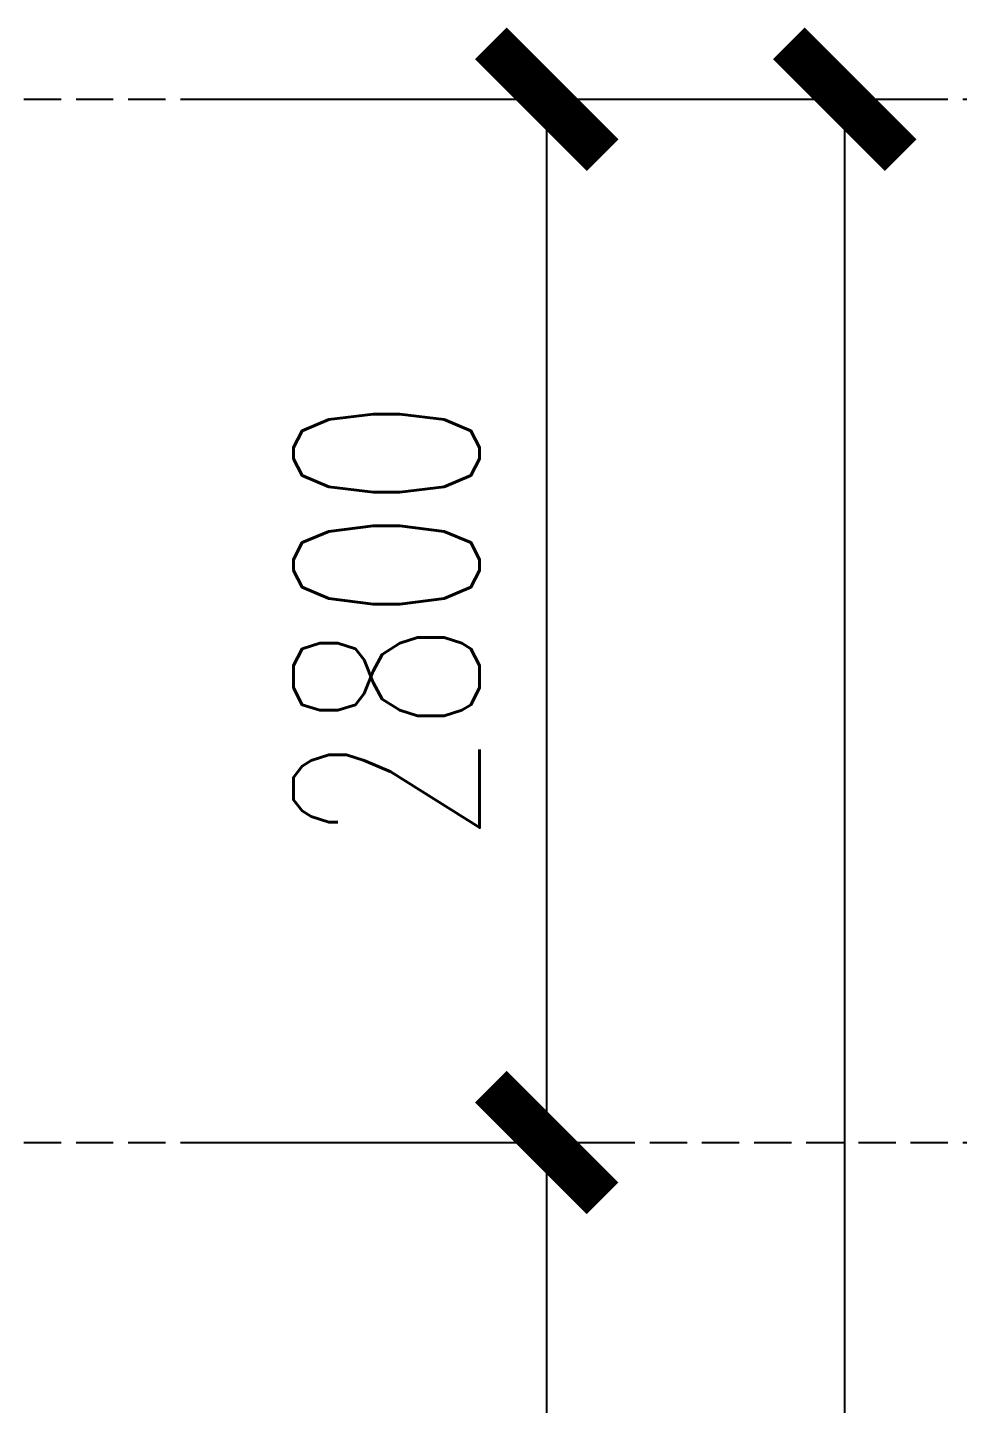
# Model space of a CAD drawing. Extents: x 220580 to 2027826, y -309201 to 71987.
# Drawn here: x 376333 to 378829, y -154280 to -150587 of the extents above; entities that cross this region are included whole.
import ezdxf

# ---------------------------------------------------------------- set-up
doc = ezdxf.new("R2010")
doc.units = 0
doc.linetypes.add('DASH', pattern=[0.35, 0.25, -0.1])
doc.linetypes.add('ZN-DOT', pattern=[0.25, 0, -0.25])
doc.layers.add('!ZN6-层高线-8', color=8, linetype='ZN-DOT')
doc.layers.add('DIM', color=173, linetype='Continuous')
doc.styles.add('DHTEXT-1', font='ROMANS.shx', dxfattribs={"width": 0.7, "bigfont": 'CHINESE.shx'})
doc.dimstyles.new('ZN3', dxfattribs={"dimscale": 3, "dimtxt": 2.5, "dimasz": 1.5, "dimexe": 1, "dimexo": 2, "dimgap": 0.9, "dimtad": 1, "dimdec": 0, "dimdsep": 46, "dimtxsty": 'DHTEXT-1', "dimblk": 'ARCHTICK', "dimcen": 2.5, "dimclrd": 173, "dimclre": 173, "dimclrt": 7, "dimazin": 2, "dimtfac": 1, "dimtix": 1, "dimtmove": 2, "dimatfit": 3, "dimfxl": 0, "dimarcsym": 0})

# ---------------------------------------------------------------- blocks, each defined once
blk = doc.blocks.new('_ArchTick')
at = {"color": 0, "linetype": 'ByBlock', "const_width": 0.4}
blk.add_lwpolyline([(-0.5, -0.5), (0.5, 0.5)], dxfattribs=at)
blk = doc.blocks.new('*D850')
at = {"layer": 'Defpoints', "color": 0, "ltscale": 30, "transparency": 16777216}
for p in [(376393.2, -153579.4), (377726.5, -153579.4), (376393.2, -165279.4)]:
    blk.add_point(p, dxfattribs=at)
at = {"layer": 'DIM', "color": 173, "linetype": 'ByBlock', "lineweight": -2, "ltscale": 30, "transparency": 16777216}
for p, q in [((376793.2, -153579.4), (377926.5, -153579.4)), ((377726.5, -165279.4), (377726.5, -153579.4)), ((376793.2, -165279.4), (377926.5, -165279.4))]:
    blk.add_line(p, q, dxfattribs=at)
at = {"layer": 'DIM', "color": 173, "lineweight": -2, "ltscale": 30, "transparency": 16777216, "xscale": 300, "yscale": 300, "zscale": 300}
for p, rotation in [((377726.5, -153579.4), 90), ((377726.5, -165279.4), 270)]:
    blk.add_blockref('_ArchTick', p, dxfattribs=dict(at, rotation=rotation))
at = {"layer": 'DIM', "color": 7, "ltscale": 30, "transparency": 16777216, "insert": (377296.5, -159429.4), "char_height": 500, "attachment_point": 5, "rotation": 90, "style": 'DHTEXT-1'}
blk.add_mtext('11700', dxfattribs=at)
blk = doc.blocks.new('*D851')
at = {"layer": 'Defpoints', "color": 0, "ltscale": 30, "transparency": 16777216}
for p in [(376393.2, -150779.4), (377726.5, -150779.4), (376393.2, -153579.4)]:
    blk.add_point(p, dxfattribs=at)
at = {"layer": 'DIM', "color": 173, "linetype": 'ByBlock', "lineweight": -2, "ltscale": 30, "transparency": 16777216}
for p, q in [((376793.2, -150779.4), (377926.5, -150779.4)), ((377726.5, -153579.4), (377726.5, -150779.4)), ((376793.2, -153579.4), (377926.5, -153579.4))]:
    blk.add_line(p, q, dxfattribs=at)
at = {"layer": 'DIM', "color": 173, "lineweight": -2, "ltscale": 30, "transparency": 16777216, "xscale": 300, "yscale": 300, "zscale": 300}
for p, rotation in [((377726.5, -150779.4), 90), ((377726.5, -153579.4), 270)]:
    blk.add_blockref('_ArchTick', p, dxfattribs=dict(at, rotation=rotation))
at = {"layer": 'DIM', "color": 7, "ltscale": 30, "transparency": 16777216, "insert": (377296.5, -152179.4), "char_height": 500, "attachment_point": 5, "rotation": 90, "style": 'DHTEXT-1'}
blk.add_mtext('2800', dxfattribs=at)
blk = doc.blocks.new('*D852')
at = {"layer": 'Defpoints', "color": 0, "ltscale": 30, "transparency": 16777216}
for p in [(377193.2, -150779.4), (378526.5, -150779.4), (377193.2, -165579.4)]:
    blk.add_point(p, dxfattribs=at)
at = {"layer": 'DIM', "color": 173, "linetype": 'ByBlock', "lineweight": -2, "ltscale": 30, "transparency": 16777216}
for p, q in [((377593.2, -150779.4), (378726.5, -150779.4)), ((378526.5, -165579.4), (378526.5, -150779.4)), ((377593.2, -165579.4), (378726.5, -165579.4))]:
    blk.add_line(p, q, dxfattribs=at)
at = {"layer": 'DIM', "color": 173, "lineweight": -2, "ltscale": 30, "transparency": 16777216, "xscale": 300, "yscale": 300, "zscale": 300}
for p, rotation in [((378526.5, -150779.4), 90), ((378526.5, -165579.4), 270)]:
    blk.add_blockref('_ArchTick', p, dxfattribs=dict(at, rotation=rotation))
at = {"layer": 'DIM', "color": 7, "ltscale": 30, "transparency": 16777216, "insert": (378096.5, -158179.4), "char_height": 500, "attachment_point": 5, "rotation": 90, "style": 'DHTEXT-1'}
blk.add_mtext('14800', dxfattribs=at)

msp = doc.modelspace()

# ---------------------------------------------------------------- linework, layer by layer
at = {"layer": '!ZN6-层高线-8', "linetype": 'DASH', "ltscale": 400}
for p, q in [((372963.2, -150779.4), (380963.3, -150779.4)), ((372963.2, -153579.4), (380963.3, -153579.4))]:
    msp.add_line(p, q, dxfattribs=at)

# ---------------------------------------------------------------- dimensions: what is measured, and where the dimension line sits
at = {"layer": 'DIM', "ltscale": 30}
for p1, p2, picture, middle in [((376393.2, -153579.4), (376393.2, -150779.4), '*D851', (377296.5, -152179.4)), ((377193.2, -165579.4), (377193.2, -150779.4), '*D852', (378096.5, -158179.4)), ((376393.2, -165279.4), (376393.2, -153579.4), '*D850', (377296.5, -159429.4))]:
    dim = msp.add_aligned_dim(p1=p1, p2=p2, distance=-1333.3, dimstyle='ZN3', override={"dimscale": 200}, dxfattribs=at)
    dim.commit()
    dim.dimension.update_dxf_attribs({"geometry": picture, "text_midpoint": middle})

doc.saveas('drawing.dxf')
